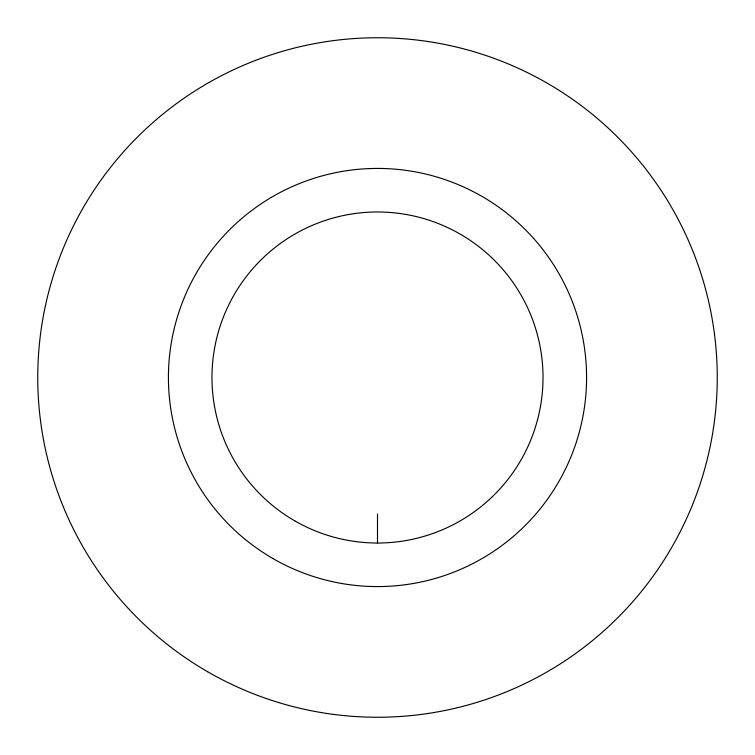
<?xml version="1.0" encoding="UTF-8"?>
<svg xmlns="http://www.w3.org/2000/svg" width="755" height="755" viewBox="0 0 755 755"><rect width="100%" height="100%" fill="white"/><g stroke="black" fill="none" stroke-linecap="round" stroke-linejoin="round"><path stroke-width="1.13" d="M377.5 513.985L377.5 543.015M272.961 558.568A209.078 209.078 0 0 0 586.578 377.5A209.078 209.078 0 0 0 272.961 196.432A209.078 209.078 0 0 0 272.961 558.568M207.625 671.733A339.75 339.75 0 0 0 717.25 377.5A339.75 339.75 0 0 0 207.625 83.267A339.75 339.75 0 0 0 207.625 671.733M294.743 520.846A165.515 165.515 0 0 0 543.015 377.5A165.515 165.515 0 0 0 294.743 234.154A165.515 165.515 0 0 0 294.743 520.846"/></g></svg>
